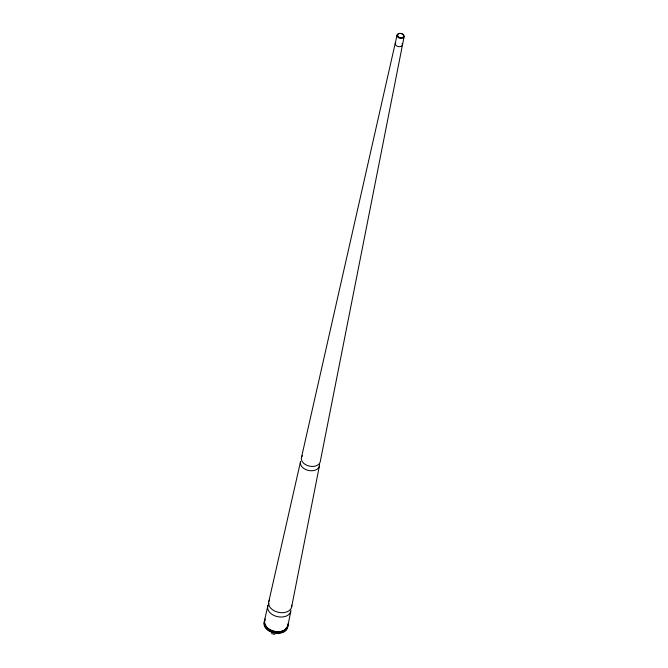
<?xml version="1.0" encoding="UTF-8"?>
<svg xmlns="http://www.w3.org/2000/svg" width="668" height="668" viewBox="0 0 668 668"><rect width="100%" height="100%" fill="white"/><g stroke="black" fill="none" stroke-linecap="round" stroke-linejoin="round"><path stroke-width="1" d="M287.799 626.367L290.68 611.754M291.524 607.454L319.312 466.431M397.101 35.012L301.519 457.246M404.073 36.84A3.607 2.472 12 0 1 398.195 37.517A3.607 2.472 12 0 1 399.497 33.425A3.607 2.472 12 0 1 404.073 36.84L320.156 462.122A9.644 6.605 12 0 1 307.522 465.579A9.644 6.605 12 0 1 302.47 455.568M264.57 620.28L267.86 605.776M268.82 601.509L300.558 461.521A9.711 6.647 12 0 0 309.259 470.606A9.711 6.647 12 0 0 319.504 464.544M271.534 633.573L274.707 634.408M286.088 628.112A10.822 7.406 12 0 1 274.631 632.02A10.822 7.406 12 0 1 265.221 624.087M402.186 43.645A3.607 2.472 12 0 1 398.596 46.618A3.607 2.472 12 0 1 395.715 42.61M290.939 610.235A11.807 8.083 12 0 1 276.26 616.339A11.807 8.083 12 0 1 269.012 603.722M291.757 605.166A11.748 8.041 12 0 1 278.264 612.289A11.748 8.041 12 0 1 269.496 600.106M287.699 625.64A12.024 8.233 12 0 1 273.88 632.93A12.024 8.233 12 0 1 264.912 620.455M287.465 626.175A11.715 8.024 12 0 1 274.531 632.629A11.715 8.024 12 0 1 264.57 621.749M288.033 624.029A12.024 8.233 12 0 1 274.222 631.318A12.024 8.233 12 0 1 265.254 618.844M287.457 626.5A11.715 8.024 12 0 1 277.521 631.753A11.715 8.024 12 0 1 265.722 625.941M265.288 625.19A11.715 8.024 12 0 1 264.82 620.58M287.691 624.229A11.715 8.024 12 0 1 287.641 625.766M398.604 36.94A3.106 2.129 11.9 0 0 403.664 36.356A3.106 2.129 11.9 0 0 399.723 33.425A3.106 2.129 11.9 0 0 398.604 36.94"/></g></svg>
